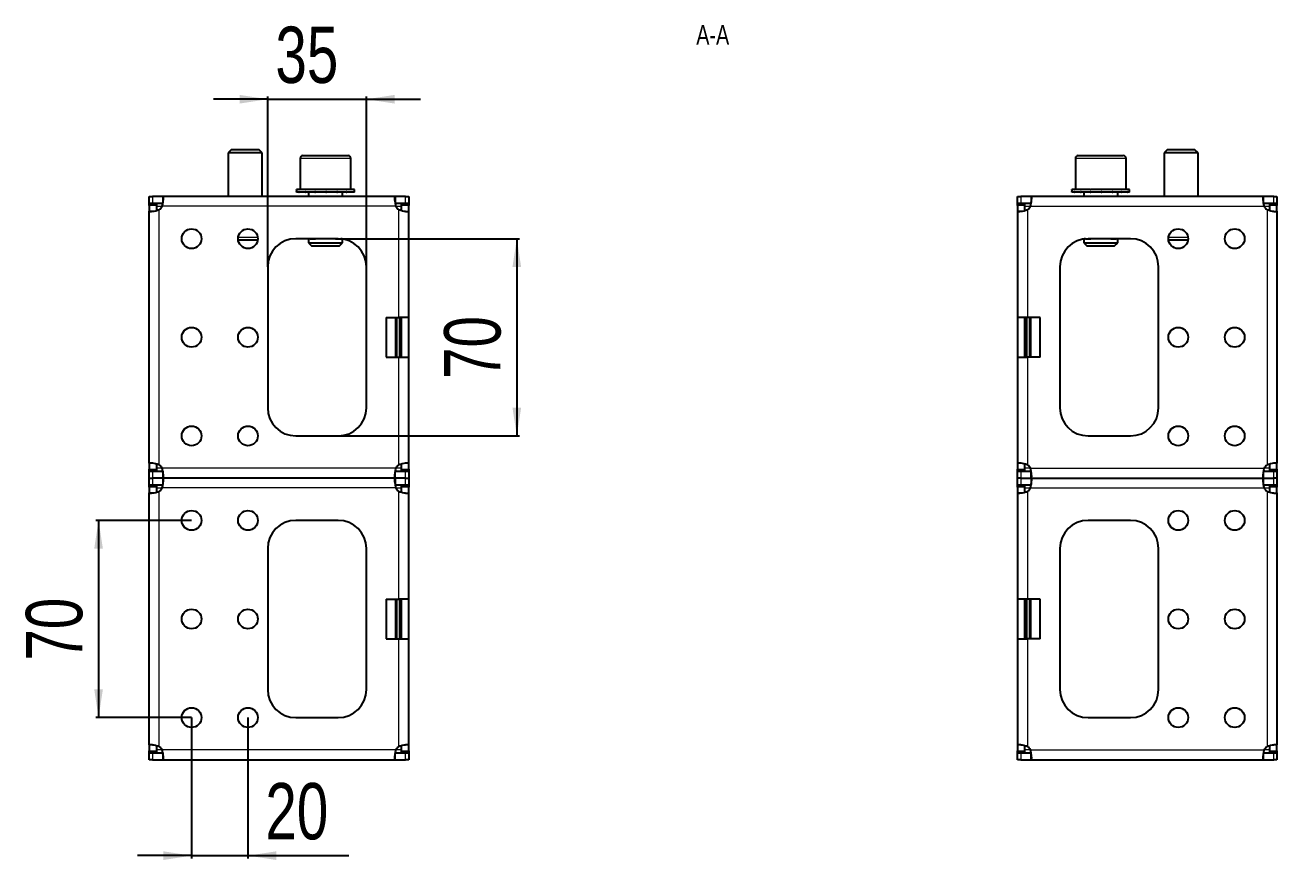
# Model space of a CAD drawing. Header units: millimetres. Extents: x 0 to 1867, y -557 to 571.
# Drawn here: x 1423.3 to 1867.4, y 253.8 to 550.2 of the extents above; entities that cross this region are included whole.
import ezdxf

# ---------------------------------------------------------------- set-up
doc = ezdxf.new("R2010")
doc.units = ezdxf.units.MM
doc.layers.add('FORMAT', color=7, linetype='Continuous')
doc.styles.add('SLDTEXTSTYLE0', font='TXT', dxfattribs={"width": 0.75})
doc.dimstyles.new('SLDDIMSTYLE0', dxfattribs={"dimtxt": 20, "dimasz": 10, "dimexe": 0, "dimexo": 0.0625, "dimgap": 5, "dimtad": 2, "dimdec": 1, "dimrnd": 1e-09, "dimzin": 12, "dimdsep": 46, "dimtxsty": 'SLDTEXTSTYLE0', "dimsah": 1, "dimcen": 0.09, "dimadec": 0, "dimazin": 3, "dimtfac": 1, "dimtofl": 0, "dimtmove": 0, "dimatfit": 3, "dimfxl": 0, "dimfrac": 2, "dimtolj": 1, "dimtzin": 12, "dimarcsym": 0})
doc.dimstyles.new('SLDDIMSTYLE1', dxfattribs={"dimtxt": 20, "dimasz": 10, "dimexe": 0, "dimexo": 0.0625, "dimgap": 5, "dimtad": 2, "dimdec": 1, "dimrnd": 1e-09, "dimzin": 12, "dimdsep": 46, "dimtxsty": 'SLDTEXTSTYLE0', "dimsah": 1, "dimcen": 0.09, "dimadec": 0, "dimazin": 3, "dimtfac": 1, "dimtmove": 0, "dimatfit": 0, "dimfxl": 0, "dimfrac": 2, "dimtolj": 1, "dimtzin": 12, "dimarcsym": 0})

# ---------------------------------------------------------------- blocks, each defined once
blk = doc.blocks.new('_D_7')
at = {"layer": 'FORMAT'}
for p, q in [((1534.42, 474.39), (1598.77, 474.39)), ((1597.77, 474.39), (1597.77, 404.39)), ((1534.42, 404.39), (1598.77, 404.39))]:
    blk.add_line(p, q, dxfattribs=at)
for points in [[(1597.77, 474.39), (1596.23, 464.39), (1599.3, 464.39)], [(1597.77, 404.39), (1599.3, 414.39), (1596.23, 414.39)]]:
    blk.add_solid(points, dxfattribs=at)
at = {"layer": 'FORMAT', "insert": (1571.98, 424.61), "char_height": 20, "attachment_point": 1, "rotation": 90, "style": 'SLDTEXTSTYLE0'}
blk.add_mtext('70', dxfattribs=at)
blk = doc.blocks.new('_D_8')
at = {"layer": 'FORMAT'}
for p, q in [((1509.41, 464.4), (1509.41, 524.89)), ((1544.41, 464.4), (1544.41, 524.89)), ((1509.41, 523.89), (1490.18, 523.89)), ((1509.41, 523.89), (1544.41, 523.89)), ((1544.41, 523.89), (1563.64, 523.89))]:
    blk.add_line(p, q, dxfattribs=at)
for points in [[(1509.41, 523.89), (1499.41, 525.43), (1499.41, 522.35)], [(1544.41, 523.89), (1554.41, 522.35), (1554.41, 525.43)]]:
    blk.add_solid(points, dxfattribs=at)
at = {"layer": 'FORMAT', "insert": (1512.13, 549.67), "char_height": 20, "attachment_point": 1, "style": 'SLDTEXTSTYLE0'}
blk.add_mtext('35', dxfattribs=at)
blk = doc.blocks.new('_D_9')
at = {"layer": 'FORMAT'}
for p, q in [((1482.41, 304.38), (1482.41, 254.38)), ((1502.41, 304.38), (1502.41, 254.38)), ((1482.41, 255.38), (1463.18, 255.38)), ((1482.41, 255.38), (1502.41, 255.38)), ((1502.41, 255.38), (1538.13, 255.38))]:
    blk.add_line(p, q, dxfattribs=at)
for points in [[(1482.41, 255.38), (1472.41, 256.92), (1472.41, 253.85)], [(1502.41, 255.38), (1512.41, 253.85), (1512.41, 256.92)]]:
    blk.add_solid(points, dxfattribs=at)
at = {"layer": 'FORMAT', "insert": (1508.57, 281.17), "char_height": 20, "attachment_point": 1, "style": 'SLDTEXTSTYLE0'}
blk.add_mtext('20', dxfattribs=at)
blk = doc.blocks.new('_D_10')
at = {"layer": 'FORMAT'}
for p, q in [((1482.4, 374.39), (1448.4, 374.39)), ((1449.4, 374.39), (1449.4, 304.39)), ((1482.4, 304.39), (1448.4, 304.39))]:
    blk.add_line(p, q, dxfattribs=at)
for points in [[(1449.4, 374.39), (1447.87, 364.39), (1450.94, 364.39)], [(1449.4, 304.39), (1450.94, 314.39), (1447.87, 314.39)]]:
    blk.add_solid(points, dxfattribs=at)
at = {"layer": 'FORMAT', "insert": (1423.62, 324.61), "char_height": 20, "attachment_point": 1, "rotation": 90, "style": 'SLDTEXTSTYLE0'}
blk.add_mtext('70', dxfattribs=at)

msp = doc.modelspace()

# ---------------------------------------------------------------- linework, layer by layer
at = {"color": 7, "linetype": 'Continuous', "lineweight": 25}
for p, q in [((1496.48, 505.89), (1495.41, 504.82)), ((1495.41, 504.82), (1495.41, 489.39)), ((1507.41, 504.82), (1495.41, 504.82)), ((1506.33, 505.89), (1496.48, 505.89)), ((1507.41, 504.82), (1506.33, 505.89)), ((1507.41, 489.39), (1507.41, 504.82)), ((1520.91, 502.89), (1520.91, 491.89)), ((1521.91, 503.89), (1529.73, 503.89)), ((1529.73, 503.89), (1537.91, 503.89)), ((1538.91, 491.89), (1538.91, 502.89)), ((1795.91, 502.89), (1795.91, 491.89)), ((1796.91, 503.89), (1804.44, 503.89)), ((1804.44, 503.89), (1812.91, 503.89)), ((1813.91, 491.89), (1813.91, 502.89)), ((1828.48, 505.89), (1827.41, 504.82)), ((1827.41, 504.82), (1827.41, 489.39)), ((1839.41, 504.82), (1827.41, 504.82)), ((1838.33, 505.89), (1828.48, 505.89)), ((1839.41, 504.82), (1838.33, 505.89)), ((1839.41, 489.39), (1839.41, 504.82)), ((1467.41, 486.89), (1467.41, 489.39)), ((1467.41, 489.39), (1468.52, 489.39)), ((1472.24, 489.39), (1468.52, 489.39)), ((1554.58, 489.39), (1472.24, 489.39)), ((1472.24, 489.39), (1472.24, 487.18)), ((1519.66, 491.89), (1519.66, 490.89)), ((1519.66, 491.89), (1519.67, 491.89)), ((1519.66, 490.89), (1519.67, 490.89)), ((1519.67, 491.89), (1519.67, 491.64)), ((1520.5, 491.89), (1519.67, 491.89)), ((1519.67, 490.89), (1519.67, 491.14)), ((1520.5, 490.89), (1519.67, 490.89)), ((1520.5, 491.89), (1520.6, 491.89)), ((1520.5, 490.89), (1520.6, 490.89)), ((1520.6, 491.89), (1520.6, 491.64)), ((1522.77, 491.89), (1520.6, 491.89)), ((1520.6, 490.89), (1520.6, 491.14)), ((1522.77, 490.89), (1520.6, 490.89)), ((1522.77, 491.89), (1522.95, 491.89)), ((1522.77, 490.89), (1522.95, 490.89)), ((1522.95, 491.89), (1522.95, 491.64)), ((1526.12, 491.89), (1522.95, 491.89)), ((1522.95, 490.89), (1522.95, 491.14)), ((1526.12, 490.89), (1522.95, 490.89)), ((1523.91, 490.89), (1523.91, 489.39)), ((1526.12, 491.89), (1526.36, 491.89)), ((1526.12, 490.89), (1526.36, 490.89)), ((1526.36, 491.89), (1526.36, 491.64)), ((1530.06, 491.89), (1526.36, 491.89)), ((1526.36, 490.89), (1526.36, 491.14)), ((1530.06, 490.89), (1526.36, 490.89)), ((1530.06, 491.89), (1530.13, 491.89)), ((1530.06, 490.89), (1530.21, 490.89)), ((1530.21, 490.89), (1530.31, 490.89)), ((1530.26, 491.89), (1530.31, 491.89)), ((1530.31, 491.89), (1530.31, 491.64)), ((1533.97, 491.89), (1530.31, 491.89)), ((1530.31, 490.89), (1530.31, 491.14)), ((1533.97, 490.89), (1530.31, 490.89)), ((1533.97, 491.89), (1534.19, 491.89)), ((1533.97, 490.89), (1534.19, 490.89)), ((1534.19, 491.89), (1534.19, 491.64)), ((1537.26, 491.89), (1534.19, 491.89)), ((1534.19, 490.89), (1534.19, 491.14)), ((1537.26, 490.89), (1534.19, 490.89)), ((1535.91, 489.39), (1535.91, 490.89)), ((1537.26, 491.89), (1537.43, 491.89)), ((1537.26, 490.89), (1537.43, 490.89)), ((1537.43, 491.89), (1537.43, 491.64)), ((1539.43, 491.89), (1537.43, 491.89)), ((1537.43, 490.89), (1537.43, 491.14)), ((1539.43, 490.89), (1537.43, 490.89)), ((1539.43, 491.89), (1539.52, 491.89)), ((1539.43, 490.89), (1539.52, 490.89)), ((1539.52, 491.89), (1539.52, 491.64)), ((1540.16, 491.89), (1539.52, 491.89)), ((1539.52, 490.89), (1539.52, 491.14)), ((1540.16, 490.89), (1539.52, 490.89)), ((1540.16, 490.89), (1540.16, 491.89)), ((1554.58, 489.39), (1554.58, 486.89)), ((1558.3, 489.39), (1554.58, 489.39)), ((1558.3, 489.39), (1559.41, 489.39)), ((1559.41, 489.39), (1559.41, 486.89)), ((1775.41, 486.89), (1775.41, 489.39)), ((1775.41, 489.39), (1776.52, 489.39)), ((1780.24, 489.39), (1776.52, 489.39)), ((1862.58, 489.39), (1780.24, 489.39)), ((1780.24, 489.39), (1780.24, 487.18)), ((1794.66, 491.89), (1794.66, 490.89)), ((1794.66, 491.89), (1794.67, 491.89)), ((1794.66, 490.89), (1794.67, 490.89)), ((1794.67, 491.89), (1794.67, 491.64)), ((1795.49, 491.89), (1794.67, 491.89)), ((1794.67, 490.89), (1794.67, 491.14)), ((1795.49, 490.89), (1794.67, 490.89)), ((1795.49, 491.89), (1795.6, 491.89)), ((1795.49, 490.89), (1795.6, 490.89)), ((1795.6, 491.89), (1795.6, 491.64)), ((1797.76, 491.89), (1795.6, 491.89)), ((1795.6, 490.89), (1795.6, 491.14)), ((1797.76, 490.89), (1795.6, 490.89)), ((1797.76, 491.89), (1797.94, 491.89)), ((1797.76, 490.89), (1797.94, 490.89)), ((1797.94, 491.89), (1797.94, 491.64)), ((1801.12, 491.89), (1797.94, 491.89)), ((1797.94, 490.89), (1797.94, 491.14)), ((1801.12, 490.89), (1797.94, 490.89)), ((1798.91, 490.89), (1798.91, 489.39)), ((1801.12, 491.89), (1801.35, 491.89)), ((1801.12, 490.89), (1801.35, 490.89)), ((1801.35, 491.89), (1801.35, 491.64)), ((1805.05, 491.89), (1801.35, 491.89)), ((1801.35, 490.89), (1801.35, 491.14)), ((1805.05, 490.89), (1801.35, 490.89)), ((1805.05, 491.89), (1805.13, 491.89)), ((1805.05, 490.89), (1805.2, 490.89)), ((1805.2, 490.89), (1805.3, 490.89)), ((1805.25, 491.89), (1805.3, 491.89)), ((1805.3, 491.89), (1805.3, 491.64)), ((1808.96, 491.89), (1805.3, 491.89)), ((1805.3, 490.89), (1805.3, 491.14)), ((1808.96, 490.89), (1805.3, 490.89)), ((1808.96, 491.89), (1809.19, 491.89)), ((1808.96, 490.89), (1809.19, 490.89)), ((1809.19, 491.89), (1809.19, 491.64)), ((1812.26, 491.89), (1809.19, 491.89)), ((1809.19, 490.89), (1809.19, 491.14)), ((1812.26, 490.89), (1809.19, 490.89)), ((1810.91, 489.39), (1810.91, 490.89)), ((1812.26, 491.89), (1812.43, 491.89)), ((1812.26, 490.89), (1812.43, 490.89)), ((1812.43, 491.89), (1812.43, 491.64)), ((1814.43, 491.89), (1812.43, 491.89)), ((1812.43, 490.89), (1812.43, 491.14)), ((1814.43, 490.89), (1812.43, 490.89)), ((1814.43, 491.89), (1814.52, 491.89)), ((1814.43, 490.89), (1814.52, 490.89)), ((1814.52, 491.89), (1814.52, 491.64)), ((1815.16, 491.89), (1814.52, 491.89)), ((1814.52, 490.89), (1814.52, 491.14)), ((1815.16, 490.89), (1814.52, 490.89)), ((1815.16, 490.89), (1815.16, 491.89)), ((1862.58, 486.89), (1862.58, 489.39)), ((1866.3, 489.39), (1862.58, 489.39)), ((1866.3, 489.39), (1867.41, 489.39)), ((1867.41, 489.39), (1867.41, 486.89)), ((1468.52, 486.89), (1467.41, 486.89)), ((1467.41, 486.89), (1467.41, 486.79)), ((1467.41, 486.79), (1469.91, 486.79)), ((1467.41, 486.18), (1467.41, 486.79)), ((1467.41, 486.18), (1467.41, 484.12)), ((1467.41, 394.67), (1467.41, 484.12)), ((1467.41, 484.12), (1468.5, 484.12)), ((1472.24, 486.89), (1468.52, 486.89)), ((1469.91, 486.79), (1469.91, 486.18)), ((1469.91, 486.18), (1469.91, 484.36)), ((1558.3, 486.89), (1554.58, 486.89)), ((1556.91, 486.79), (1559.41, 486.79)), ((1556.91, 486.18), (1556.91, 486.79)), ((1556.91, 484.34), (1556.91, 486.18)), ((1559.41, 486.89), (1558.3, 486.89)), ((1559.41, 486.79), (1559.41, 486.89)), ((1559.41, 486.79), (1559.41, 486.18)), ((1559.41, 484.12), (1559.41, 486.18)), ((1559.41, 446.39), (1559.41, 484.12)), ((1776.52, 486.89), (1775.41, 486.89)), ((1775.41, 486.89), (1775.41, 486.79)), ((1775.41, 486.79), (1777.91, 486.79)), ((1775.41, 486.18), (1775.41, 486.79)), ((1775.41, 486.18), (1775.41, 484.12)), ((1775.41, 484.12), (1776.5, 484.12)), ((1775.41, 484.12), (1775.41, 446.39)), ((1780.24, 486.89), (1776.52, 486.89)), ((1777.91, 486.79), (1777.91, 486.18)), ((1777.91, 486.18), (1777.91, 484.36)), ((1866.3, 486.89), (1862.58, 486.89)), ((1864.91, 486.79), (1867.41, 486.79)), ((1864.91, 486.18), (1864.91, 486.79)), ((1864.91, 484.34), (1864.91, 486.18)), ((1867.41, 486.89), (1866.3, 486.89)), ((1867.41, 486.79), (1867.41, 486.89)), ((1867.41, 486.79), (1867.41, 486.18)), ((1867.41, 484.12), (1867.41, 486.18)), ((1867.41, 484.12), (1867.41, 394.67)), ((1505.87, 473.89), (1498.95, 473.89)), ((1534.41, 474.39), (1519.41, 474.39)), ((1521.08, 474.29), (1521.06, 474.29)), ((1521.08, 474.29), (1521.08, 474.29)), ((1521.18, 474.29), (1521.08, 474.29)), ((1521.18, 474.39), (1521.18, 474.29)), ((1524.44, 474.29), (1521.18, 474.29)), ((1523.91, 474.29), (1523.91, 472.97)), ((1523.91, 472.97), (1524.98, 471.89)), ((1523.91, 472.97), (1529.77, 472.97)), ((1524.44, 474.29), (1526.34, 474.29)), ((1524.98, 471.89), (1529.8, 471.89)), ((1526.89, 474.29), (1526.34, 474.29)), ((1532.93, 474.29), (1526.89, 474.29)), ((1529.77, 472.97), (1535.91, 472.97)), ((1529.8, 471.89), (1534.83, 471.89)), ((1533.48, 474.29), (1532.93, 474.29)), ((1533.48, 474.29), (1535.38, 474.29)), ((1534.83, 471.89), (1535.91, 472.97)), ((1535.82, 474.29), (1535.38, 474.29)), ((1535.91, 472.97), (1535.91, 474.28)), ((1798.91, 474.28), (1798.91, 472.97)), ((1798.91, 472.97), (1799.98, 471.89)), ((1798.91, 472.97), (1804.56, 472.97)), ((1799.44, 474.29), (1799, 474.29)), ((1799.44, 474.29), (1801.34, 474.29)), ((1799.98, 471.89), (1804.62, 471.89)), ((1815.41, 474.39), (1800.41, 474.39)), ((1801.89, 474.29), (1801.34, 474.29)), ((1807.93, 474.29), (1801.89, 474.29)), ((1804.56, 472.97), (1810.91, 472.97)), ((1804.62, 471.89), (1809.83, 471.89)), ((1808.48, 474.29), (1807.93, 474.29)), ((1808.48, 474.29), (1810.38, 474.29)), ((1809.83, 471.89), (1810.91, 472.97)), ((1813.64, 474.29), (1810.38, 474.29)), ((1810.91, 472.97), (1810.91, 474.29)), ((1813.64, 474.29), (1813.64, 474.39)), ((1813.74, 474.29), (1813.64, 474.29)), ((1813.76, 474.29), (1813.74, 474.29)), ((1813.74, 474.29), (1813.74, 474.29)), ((1835.87, 473.89), (1828.95, 473.89)), ((1509.41, 464.39), (1509.41, 414.39)), ((1544.41, 414.39), (1544.41, 464.39)), ((1790.41, 464.39), (1790.41, 414.39)), ((1825.41, 414.39), (1825.41, 464.39)), ((1551.41, 446.39), (1555.91, 446.39)), ((1551.41, 446.39), (1551.41, 432.39)), ((1559.41, 446.39), (1555.91, 446.39)), ((1556.91, 432.39), (1556.91, 446.39)), ((1559.41, 432.39), (1559.41, 446.39)), ((1778.91, 446.39), (1775.41, 446.39)), ((1775.41, 446.39), (1775.41, 432.39)), ((1777.91, 446.39), (1777.91, 432.39)), ((1783.41, 446.39), (1778.91, 446.39)), ((1783.41, 432.39), (1783.41, 446.39)), ((1551.41, 432.39), (1555.91, 432.39)), ((1555.91, 432.39), (1559.41, 432.39)), ((1559.41, 394.67), (1559.41, 432.39)), ((1775.41, 432.39), (1778.91, 432.39)), ((1775.41, 432.39), (1775.41, 394.67)), ((1783.41, 432.39), (1778.91, 432.39)), ((1519.41, 404.39), (1534.41, 404.39)), ((1800.41, 404.39), (1815.41, 404.39)), ((1467.41, 394.67), (1467.41, 392.6)), ((1467.41, 391.99), (1467.41, 392.6)), ((1469.91, 391.99), (1467.41, 391.99)), ((1467.41, 391.99), (1467.41, 391.89)), ((1467.41, 389.39), (1467.41, 391.89)), ((1467.41, 391.89), (1468.52, 391.89)), ((1468.52, 391.89), (1472.24, 391.89)), ((1469.91, 394.44), (1469.91, 392.6)), ((1469.91, 392.6), (1469.91, 391.99)), ((1472.24, 391.89), (1472.24, 389.39)), ((1554.58, 391.89), (1558.3, 391.89)), ((1554.58, 389.39), (1554.58, 391.61)), ((1556.91, 392.6), (1556.91, 394.42)), ((1556.91, 391.99), (1556.91, 392.6)), ((1559.41, 391.99), (1556.91, 391.99)), ((1558.3, 391.89), (1559.41, 391.89)), ((1559.41, 394.67), (1558.32, 394.67)), ((1559.41, 392.6), (1559.41, 394.67)), ((1559.41, 392.6), (1559.41, 391.99)), ((1559.41, 391.89), (1559.41, 391.99)), ((1559.41, 391.89), (1559.41, 389.39)), ((1775.41, 394.67), (1775.41, 392.6)), ((1775.41, 391.99), (1775.41, 392.6)), ((1777.91, 391.99), (1775.41, 391.99)), ((1775.41, 391.99), (1775.41, 391.89)), ((1775.41, 389.39), (1775.41, 391.89)), ((1775.41, 391.89), (1776.52, 391.89)), ((1776.52, 391.89), (1780.24, 391.89)), ((1777.91, 394.44), (1777.91, 392.6)), ((1777.91, 392.6), (1777.91, 391.99)), ((1780.24, 389.39), (1780.24, 391.89)), ((1862.58, 391.89), (1866.3, 391.89)), ((1862.58, 389.39), (1862.58, 391.61)), ((1864.91, 392.6), (1864.91, 394.42)), ((1864.91, 391.99), (1864.91, 392.6)), ((1867.41, 391.99), (1864.91, 391.99)), ((1866.3, 391.89), (1867.41, 391.89)), ((1867.41, 394.67), (1866.32, 394.67)), ((1867.41, 392.6), (1867.41, 394.67)), ((1867.41, 392.6), (1867.41, 391.99)), ((1867.41, 391.89), (1867.41, 391.99)), ((1867.41, 391.89), (1867.41, 389.39)), ((1467.41, 386.89), (1467.41, 389.39)), ((1467.41, 389.39), (1468.52, 389.39)), ((1468.52, 386.89), (1467.41, 386.89)), ((1467.41, 386.89), (1467.41, 386.79)), ((1467.41, 386.79), (1469.91, 386.79)), ((1467.41, 386.18), (1467.41, 386.79)), ((1472.24, 389.39), (1468.52, 389.39)), ((1472.24, 386.89), (1468.52, 386.89)), ((1469.91, 386.79), (1469.91, 386.18)), ((1554.58, 389.39), (1472.24, 389.39)), ((1472.24, 389.39), (1472.24, 387.18)), ((1554.58, 389.39), (1554.58, 386.89)), ((1558.3, 389.39), (1554.58, 389.39)), ((1558.3, 386.89), (1554.58, 386.89)), ((1556.91, 386.79), (1559.41, 386.79)), ((1556.91, 386.18), (1556.91, 386.79)), ((1558.3, 389.39), (1559.41, 389.39)), ((1559.41, 386.89), (1558.3, 386.89)), ((1559.41, 389.39), (1559.41, 386.89)), ((1559.41, 386.79), (1559.41, 386.89)), ((1559.41, 386.79), (1559.41, 386.18)), ((1776.52, 389.39), (1775.41, 389.39)), ((1775.41, 386.89), (1775.41, 389.39)), ((1776.52, 386.89), (1775.41, 386.89)), ((1775.41, 386.89), (1775.41, 386.79)), ((1775.41, 386.79), (1777.91, 386.79)), ((1775.41, 386.18), (1775.41, 386.79)), ((1776.52, 389.39), (1780.24, 389.39)), ((1780.24, 386.89), (1776.52, 386.89)), ((1777.91, 386.79), (1777.91, 386.18)), ((1780.24, 389.39), (1862.58, 389.39)), ((1780.24, 389.39), (1780.24, 387.18)), ((1862.58, 389.39), (1866.3, 389.39)), ((1862.58, 386.89), (1862.58, 389.39)), ((1866.3, 386.89), (1862.58, 386.89)), ((1864.91, 386.79), (1867.41, 386.79)), ((1864.91, 386.18), (1864.91, 386.79)), ((1867.41, 389.39), (1866.3, 389.39)), ((1867.41, 386.89), (1866.3, 386.89)), ((1867.41, 389.39), (1867.41, 386.89)), ((1867.41, 386.79), (1867.41, 386.89)), ((1867.41, 386.79), (1867.41, 386.18)), ((1467.41, 386.18), (1467.41, 384.12)), ((1467.41, 294.67), (1467.41, 384.12)), ((1467.41, 384.12), (1468.5, 384.12)), ((1469.91, 386.18), (1469.91, 384.36)), ((1556.91, 384.34), (1556.91, 386.18)), ((1559.41, 384.12), (1559.41, 386.18)), ((1559.41, 346.39), (1559.41, 384.12)), ((1775.41, 386.18), (1775.41, 384.12)), ((1775.41, 384.12), (1776.5, 384.12)), ((1775.41, 384.12), (1775.41, 346.39)), ((1777.91, 386.18), (1777.91, 384.36)), ((1864.91, 384.34), (1864.91, 386.18)), ((1867.41, 384.12), (1867.41, 386.18)), ((1867.41, 384.12), (1867.41, 294.67)), ((1534.41, 374.39), (1519.41, 374.39)), ((1815.41, 374.39), (1800.41, 374.39)), ((1509.41, 364.39), (1509.41, 314.39)), ((1544.41, 314.39), (1544.41, 364.39)), ((1790.41, 364.39), (1790.41, 314.39)), ((1825.41, 314.39), (1825.41, 364.39)), ((1551.41, 346.39), (1555.91, 346.39)), ((1551.41, 346.39), (1551.41, 332.39)), ((1559.41, 346.39), (1555.91, 346.39)), ((1556.91, 332.39), (1556.91, 346.39)), ((1559.41, 332.39), (1559.41, 346.39)), ((1778.91, 346.39), (1775.41, 346.39)), ((1775.41, 346.39), (1775.41, 332.39)), ((1777.91, 346.39), (1777.91, 332.39)), ((1783.41, 346.39), (1778.91, 346.39)), ((1783.41, 332.39), (1783.41, 346.39)), ((1551.41, 332.39), (1555.91, 332.39)), ((1555.91, 332.39), (1559.41, 332.39)), ((1559.41, 294.67), (1559.41, 332.39)), ((1775.41, 332.39), (1778.91, 332.39)), ((1775.41, 332.39), (1775.41, 294.67)), ((1783.41, 332.39), (1778.91, 332.39)), ((1519.41, 304.39), (1534.41, 304.39)), ((1800.41, 304.39), (1815.41, 304.39)), ((1467.41, 294.67), (1467.41, 292.6)), ((1469.91, 294.44), (1469.91, 292.6)), ((1556.91, 292.6), (1556.91, 294.42)), ((1559.41, 294.67), (1558.32, 294.67)), ((1559.41, 292.6), (1559.41, 294.67)), ((1775.41, 294.67), (1775.41, 292.6)), ((1777.91, 294.44), (1777.91, 292.6)), ((1864.91, 292.6), (1864.91, 294.42)), ((1867.41, 294.67), (1866.32, 294.67)), ((1867.41, 292.6), (1867.41, 294.67)), ((1467.41, 291.99), (1467.41, 292.6)), ((1469.91, 291.99), (1467.41, 291.99)), ((1467.41, 291.99), (1467.41, 291.89)), ((1467.41, 289.39), (1467.41, 291.89)), ((1467.41, 291.89), (1468.52, 291.89)), ((1468.52, 289.39), (1467.41, 289.39)), ((1468.52, 291.89), (1472.24, 291.89)), ((1468.52, 289.39), (1472.24, 289.39)), ((1469.91, 292.6), (1469.91, 291.99)), ((1472.24, 291.89), (1472.24, 289.39)), ((1472.24, 289.39), (1554.58, 289.39)), ((1554.58, 291.89), (1558.3, 291.89)), ((1554.58, 289.39), (1554.58, 291.61)), ((1554.58, 289.39), (1558.3, 289.39)), ((1556.91, 291.99), (1556.91, 292.6)), ((1559.41, 291.99), (1556.91, 291.99)), ((1558.3, 291.89), (1559.41, 291.89)), ((1559.41, 289.39), (1558.3, 289.39)), ((1559.41, 292.6), (1559.41, 291.99)), ((1559.41, 291.89), (1559.41, 291.99)), ((1559.41, 291.89), (1559.41, 289.39)), ((1775.41, 291.99), (1775.41, 292.6)), ((1777.91, 291.99), (1775.41, 291.99)), ((1775.41, 291.99), (1775.41, 291.89)), ((1775.41, 289.39), (1775.41, 291.89)), ((1775.41, 291.89), (1776.52, 291.89)), ((1776.52, 289.39), (1775.41, 289.39)), ((1776.52, 291.89), (1780.24, 291.89)), ((1776.52, 289.39), (1780.24, 289.39)), ((1777.91, 292.6), (1777.91, 291.99)), ((1780.24, 289.39), (1780.24, 291.89)), ((1780.24, 289.39), (1862.58, 289.39)), ((1862.58, 291.89), (1866.3, 291.89)), ((1862.58, 289.39), (1862.58, 291.61)), ((1862.58, 289.39), (1866.3, 289.39)), ((1864.91, 291.99), (1864.91, 292.6)), ((1867.41, 291.99), (1864.91, 291.99)), ((1866.3, 291.89), (1867.41, 291.89)), ((1867.41, 289.39), (1866.3, 289.39)), ((1867.41, 292.6), (1867.41, 291.99)), ((1867.41, 291.89), (1867.41, 291.99)), ((1867.41, 291.89), (1867.41, 289.39))]:
    msp.add_line(p, q, dxfattribs=at)
at = {"color": 8, "linetype": 'Continuous', "lineweight": 18}
for p, q in [((1529.7, 502.89), (1520.91, 502.89)), ((1538.91, 502.89), (1529.7, 502.89)), ((1804.38, 502.89), (1795.91, 502.89)), ((1813.91, 502.89), (1804.38, 502.89)), ((1468.52, 489.39), (1468.52, 486.89)), ((1558.3, 486.89), (1558.3, 489.39)), ((1776.52, 489.39), (1776.52, 486.89)), ((1866.3, 486.89), (1866.3, 489.39)), ((1469.91, 486.18), (1467.41, 486.18)), ((1469.91, 485.89), (1472, 485.89)), ((1470.91, 394.11), (1470.91, 484.67)), ((1554.82, 485.89), (1472, 485.89)), ((1554.82, 485.89), (1556.91, 485.89)), ((1555.91, 446.39), (1555.91, 484.67)), ((1559.41, 486.18), (1556.91, 486.18)), ((1777.91, 486.18), (1775.41, 486.18)), ((1777.91, 485.89), (1780, 485.89)), ((1778.91, 484.67), (1778.91, 446.39)), ((1780, 485.89), (1862.82, 485.89)), ((1862.82, 485.89), (1864.91, 485.89)), ((1863.91, 484.67), (1863.91, 394.11)), ((1867.41, 486.18), (1864.91, 486.18)), ((1498.95, 474.89), (1505.87, 474.89)), ((1526.34, 474.39), (1526.34, 474.29)), ((1526.89, 474.39), (1526.89, 474.29)), ((1532.93, 474.39), (1532.93, 474.29)), ((1533.48, 474.39), (1533.48, 474.29)), ((1801.34, 474.39), (1801.34, 474.29)), ((1801.89, 474.39), (1801.89, 474.29)), ((1807.93, 474.39), (1807.93, 474.29)), ((1808.48, 474.39), (1808.48, 474.29)), ((1828.95, 474.89), (1835.87, 474.89)), ((1554.71, 432.39), (1554.71, 446.39)), ((1554.91, 446.39), (1554.91, 432.39)), ((1555.02, 432.39), (1555.02, 446.39)), ((1555.22, 446.39), (1555.22, 432.39)), ((1556.1, 432.39), (1556.1, 446.39)), ((1556.3, 446.39), (1556.3, 432.39)), ((1556.41, 432.39), (1556.41, 446.39)), ((1556.61, 446.39), (1556.61, 432.39)), ((1778.21, 432.39), (1778.21, 446.39)), ((1778.41, 446.39), (1778.41, 432.39)), ((1778.52, 432.39), (1778.52, 446.39)), ((1778.72, 446.39), (1778.72, 432.39)), ((1779.6, 432.39), (1779.6, 446.39)), ((1779.8, 446.39), (1779.8, 432.39)), ((1779.91, 432.39), (1779.91, 446.39)), ((1780.11, 446.39), (1780.11, 432.39)), ((1555.91, 394.11), (1555.91, 432.39)), ((1778.91, 432.39), (1778.91, 394.11)), ((1467.41, 392.6), (1469.91, 392.6)), ((1468.52, 391.89), (1468.52, 389.39)), ((1472, 392.89), (1469.91, 392.89)), ((1554.82, 392.89), (1472, 392.89)), ((1556.91, 392.89), (1554.82, 392.89)), ((1556.91, 392.6), (1559.41, 392.6)), ((1558.3, 389.39), (1558.3, 391.89)), ((1775.41, 392.6), (1777.91, 392.6)), ((1776.52, 391.89), (1776.52, 389.39)), ((1780, 392.89), (1777.91, 392.89)), ((1780, 392.89), (1862.82, 392.89)), ((1864.91, 392.89), (1862.82, 392.89)), ((1864.91, 392.6), (1867.41, 392.6)), ((1866.3, 389.39), (1866.3, 391.89)), ((1468.52, 389.39), (1468.52, 386.89)), ((1558.3, 386.89), (1558.3, 389.39)), ((1776.52, 389.39), (1776.52, 386.89)), ((1866.3, 386.89), (1866.3, 389.39)), ((1469.91, 386.18), (1467.41, 386.18)), ((1469.91, 385.89), (1472, 385.89)), ((1470.91, 294.11), (1470.91, 384.67)), ((1554.82, 385.89), (1472, 385.89)), ((1554.82, 385.89), (1556.91, 385.89)), ((1555.91, 346.39), (1555.91, 384.67)), ((1559.41, 386.18), (1556.91, 386.18)), ((1777.91, 386.18), (1775.41, 386.18)), ((1777.91, 385.89), (1780, 385.89)), ((1778.91, 384.67), (1778.91, 346.39)), ((1780, 385.89), (1862.82, 385.89)), ((1862.82, 385.89), (1864.91, 385.89)), ((1863.91, 384.67), (1863.91, 294.11)), ((1867.41, 386.18), (1864.91, 386.18)), ((1554.71, 332.39), (1554.71, 346.39)), ((1554.91, 346.39), (1554.91, 332.39)), ((1555.02, 332.39), (1555.02, 346.39)), ((1555.22, 346.39), (1555.22, 332.39)), ((1556.1, 332.39), (1556.1, 346.39)), ((1556.3, 346.39), (1556.3, 332.39)), ((1556.41, 332.39), (1556.41, 346.39)), ((1556.61, 346.39), (1556.61, 332.39)), ((1778.21, 332.39), (1778.21, 346.39)), ((1778.41, 346.39), (1778.41, 332.39)), ((1778.52, 332.39), (1778.52, 346.39)), ((1778.72, 346.39), (1778.72, 332.39)), ((1779.6, 332.39), (1779.6, 346.39)), ((1779.8, 346.39), (1779.8, 332.39)), ((1779.91, 332.39), (1779.91, 346.39)), ((1780.11, 346.39), (1780.11, 332.39)), ((1555.91, 294.11), (1555.91, 332.39)), ((1778.91, 332.39), (1778.91, 294.11)), ((1467.41, 292.6), (1469.91, 292.6)), ((1468.52, 291.89), (1468.52, 289.39)), ((1472, 292.89), (1469.91, 292.89)), ((1554.82, 292.89), (1472, 292.89)), ((1556.91, 292.89), (1554.82, 292.89)), ((1556.91, 292.6), (1559.41, 292.6)), ((1558.3, 289.39), (1558.3, 291.89)), ((1775.41, 292.6), (1777.91, 292.6)), ((1776.52, 291.89), (1776.52, 289.39)), ((1780, 292.89), (1777.91, 292.89)), ((1780, 292.89), (1862.82, 292.89)), ((1864.91, 292.89), (1862.82, 292.89)), ((1864.91, 292.6), (1867.41, 292.6)), ((1866.3, 289.39), (1866.3, 291.89))]:
    msp.add_line(p, q, dxfattribs=at)
at = {"color": 7, "linetype": 'Continuous', "lineweight": 25}
for centre in [(1482.41, 474.39), (1502.41, 474.39), (1832.41, 474.39), (1852.41, 474.39), (1482.41, 439.39), (1502.41, 439.39), (1832.41, 439.39), (1852.41, 439.39), (1482.41, 404.39), (1502.41, 404.39), (1832.41, 404.39), (1852.41, 404.39), (1482.41, 374.39), (1502.41, 374.39), (1832.41, 374.39), (1852.41, 374.39), (1482.41, 339.39), (1502.41, 339.39), (1832.41, 339.39), (1852.41, 339.39), (1482.41, 304.39), (1502.41, 304.39), (1832.41, 304.39), (1852.41, 304.39)]:
    msp.add_circle(centre, 3.5, dxfattribs=at)
for centre, radius, start, end in [((1521.91, 502.89), 1, 90, 180), ((1537.91, 502.89), 1, 0, 90), ((1796.91, 502.89), 1, 90, 180), ((1812.91, 502.89), 1, 0, 90), ((1468.91, 487.54), 3.5, 304.8499, 331.8729), ((1557.91, 487.54), 3.5, 208.1271, 235.1501), ((1776.91, 487.54), 3.5, 304.8499, 331.8729), ((1865.91, 487.54), 3.5, 208.1271, 235.1501), ((1519.41, 464.39), 10, 90, 180), ((1534.41, 464.39), 10, 360, 90), ((1800.41, 464.39), 10, 90, 180), ((1815.41, 464.39), 10, 0, 90), ((1519.41, 414.39), 10, 180, 270), ((1534.41, 414.39), 10, 270, 0), ((1800.41, 414.39), 10, 180, 270), ((1815.41, 414.39), 10, 270, 0), ((1468.91, 391.24), 3.5, 28.1271, 55.1501), ((1557.91, 391.24), 3.5, 124.8499, 151.8729), ((1776.91, 391.24), 3.5, 28.1271, 55.1501), ((1865.91, 391.24), 3.5, 124.8499, 151.8729), ((1468.91, 387.54), 3.5, 304.8499, 331.8729), ((1557.91, 387.54), 3.5, 208.1271, 235.1501), ((1776.91, 387.54), 3.5, 304.8499, 331.8729), ((1865.91, 387.54), 3.5, 208.1271, 235.1501), ((1519.41, 364.39), 10, 90, 180), ((1534.41, 364.39), 10, 360, 90), ((1800.41, 364.39), 10, 90, 180), ((1815.41, 364.39), 10, 0, 90), ((1519.41, 314.39), 10, 180, 270), ((1534.41, 314.39), 10, 270, 0), ((1800.41, 314.39), 10, 180, 270), ((1815.41, 314.39), 10, 270, 0), ((1468.91, 291.24), 3.5, 28.1271, 55.1501), ((1557.91, 291.24), 3.5, 124.8499, 151.8729), ((1776.91, 291.24), 3.5, 28.1271, 55.1501), ((1865.91, 291.24), 3.5, 124.8499, 151.8729)]:
    msp.add_arc(centre, radius, start, end, dxfattribs=at)
for points, knots in [([(1472, 485.89), (1472.05, 486.15), (1472.15, 486.64), (1472.3, 487.46), (1472.4, 488.17), (1472.41, 488.74), (1472.39, 489.1), (1472.34, 489.34), (1472.27, 489.37), (1472.24, 489.39)], [0, 0, 0, 0, 0.144067, 0.271276, 0.474907, 0.597997, 0.726338, 0.860245, 1, 1, 1, 1]), ([(1519.67, 491.64), (1519.67, 491.68), (1519.66, 491.75), (1519.66, 491.83), (1519.66, 491.87), (1519.66, 491.89)], [0, 0, 0, 0, 0.499981, 0.749988, 1, 1, 1, 1]), ([(1519.66, 490.89), (1519.66, 490.91), (1519.66, 490.95), (1519.66, 491.04), (1519.67, 491.1), (1519.67, 491.14)], [0, 0, 0, 0, 0.2501401, 0.5002802, 1, 1, 1, 1]), ([(1520.6, 491.64), (1520.58, 491.68), (1520.56, 491.75), (1520.52, 491.83), (1520.51, 491.87), (1520.5, 491.89)], [0, 0, 0, 0, 0.4999808, 0.7499881, 1, 1, 1, 1]), ([(1520.5, 490.89), (1520.51, 490.91), (1520.52, 490.95), (1520.56, 491.04), (1520.58, 491.1), (1520.6, 491.14)], [0, 0, 0, 0, 0.25014, 0.50028, 1, 1, 1, 1]), ([(1522.95, 491.64), (1522.92, 491.68), (1522.87, 491.75), (1522.81, 491.83), (1522.78, 491.87), (1522.77, 491.89)], [0, 0, 0, 0, 0.4999808, 0.7499881, 1, 1, 1, 1]), ([(1522.77, 490.89), (1522.78, 490.91), (1522.81, 490.95), (1522.87, 491.04), (1522.92, 491.1), (1522.95, 491.14)], [0, 0, 0, 0, 0.25014, 0.50028, 1, 1, 1, 1]), ([(1526.36, 491.64), (1526.32, 491.68), (1526.26, 491.75), (1526.18, 491.83), (1526.14, 491.87), (1526.12, 491.89)], [0, 0, 0, 0, 0.499981, 0.749988, 1, 1, 1, 1]), ([(1526.12, 490.89), (1526.14, 490.91), (1526.18, 490.95), (1526.26, 491.04), (1526.32, 491.1), (1526.36, 491.14)], [0, 0, 0, 0, 0.25014, 0.50028, 1, 1, 1, 1]), ([(1530.31, 491.64), (1530.26, 491.68), (1530.2, 491.75), (1530.12, 491.83), (1530.08, 491.87), (1530.06, 491.89)], [0, 0, 0, 0, 0.499981, 0.749988, 1, 1, 1, 1]), ([(1530.06, 490.89), (1530.08, 490.91), (1530.12, 490.95), (1530.2, 491.04), (1530.26, 491.1), (1530.31, 491.14)], [0, 0, 0, 0, 0.25014, 0.50028, 1, 1, 1, 1]), ([(1530.31, 491.64), (1530.29, 491.71), (1530.25, 491.84), (1530.22, 491.88), (1530.21, 491.89)], [0, 0, 0, 0, 0.561794, 1, 1, 1, 1]), ([(1530.31, 491.14), (1530.29, 491.07), (1530.25, 490.94), (1530.22, 490.91), (1530.21, 490.89)], [0, 0, 0, 0, 0.561794, 1, 1, 1, 1]), ([(1534.19, 491.64), (1534.16, 491.68), (1534.1, 491.75), (1534.02, 491.83), (1533.99, 491.87), (1533.97, 491.89)], [0, 0, 0, 0, 0.499981, 0.749988, 1, 1, 1, 1]), ([(1533.97, 490.89), (1533.99, 490.91), (1534.02, 490.95), (1534.1, 491.04), (1534.16, 491.1), (1534.19, 491.14)], [0, 0, 0, 0, 0.25014, 0.50028, 1, 1, 1, 1]), ([(1537.43, 491.64), (1537.4, 491.68), (1537.36, 491.75), (1537.3, 491.83), (1537.27, 491.87), (1537.26, 491.89)], [0, 0, 0, 0, 0.499981, 0.749988, 1, 1, 1, 1]), ([(1537.26, 490.89), (1537.27, 490.91), (1537.3, 490.95), (1537.36, 491.04), (1537.4, 491.1), (1537.43, 491.14)], [0, 0, 0, 0, 0.25014, 0.50028, 1, 1, 1, 1]), ([(1539.52, 491.64), (1539.51, 491.68), (1539.49, 491.75), (1539.46, 491.83), (1539.44, 491.87), (1539.43, 491.89)], [0, 0, 0, 0, 0.499981, 0.749988, 1, 1, 1, 1]), ([(1539.43, 490.89), (1539.44, 490.91), (1539.46, 490.95), (1539.49, 491.04), (1539.51, 491.1), (1539.52, 491.14)], [0, 0, 0, 0, 0.25014, 0.50028, 1, 1, 1, 1]), ([(1554.58, 489.39), (1554.55, 489.37), (1554.49, 489.33), (1554.42, 488.98), (1554.4, 488.31), (1554.54, 487.2), (1554.73, 486.34), (1554.82, 485.89)], [0, 0, 0, 0, 0.16069, 0.301312, 0.521951, 0.753573, 1, 1, 1, 1]), ([(1780, 485.89), (1780.05, 486.15), (1780.15, 486.64), (1780.3, 487.46), (1780.4, 488.17), (1780.41, 488.74), (1780.39, 489.1), (1780.34, 489.34), (1780.27, 489.37), (1780.24, 489.39)], [0, 0, 0, 0, 0.144067, 0.271276, 0.474907, 0.597997, 0.726338, 0.860245, 1, 1, 1, 1]), ([(1794.67, 491.64), (1794.67, 491.68), (1794.66, 491.75), (1794.66, 491.83), (1794.66, 491.87), (1794.66, 491.89)], [0, 0, 0, 0, 0.499981, 0.749988, 1, 1, 1, 1]), ([(1794.66, 490.89), (1794.66, 490.91), (1794.66, 490.95), (1794.66, 491.04), (1794.67, 491.1), (1794.67, 491.14)], [0, 0, 0, 0, 0.2501401, 0.5002802, 1, 1, 1, 1]), ([(1795.6, 491.64), (1795.58, 491.68), (1795.55, 491.75), (1795.52, 491.83), (1795.5, 491.87), (1795.49, 491.89)], [0, 0, 0, 0, 0.499981, 0.749988, 1, 1, 1, 1]), ([(1795.49, 490.89), (1795.5, 490.91), (1795.52, 490.95), (1795.55, 491.04), (1795.58, 491.1), (1795.6, 491.14)], [0, 0, 0, 0, 0.25014, 0.50028, 1, 1, 1, 1]), ([(1797.94, 491.64), (1797.91, 491.68), (1797.87, 491.75), (1797.81, 491.83), (1797.78, 491.87), (1797.76, 491.89)], [0, 0, 0, 0, 0.499981, 0.749988, 1, 1, 1, 1]), ([(1797.76, 490.89), (1797.78, 490.91), (1797.81, 490.95), (1797.87, 491.04), (1797.91, 491.1), (1797.94, 491.14)], [0, 0, 0, 0, 0.25014, 0.50028, 1, 1, 1, 1]), ([(1801.35, 491.64), (1801.31, 491.68), (1801.25, 491.75), (1801.18, 491.83), (1801.14, 491.87), (1801.12, 491.89)], [0, 0, 0, 0, 0.499981, 0.749988, 1, 1, 1, 1]), ([(1801.12, 490.89), (1801.14, 490.91), (1801.18, 490.95), (1801.25, 491.04), (1801.31, 491.1), (1801.35, 491.14)], [0, 0, 0, 0, 0.25014, 0.50028, 1, 1, 1, 1]), ([(1805.3, 491.64), (1805.26, 491.68), (1805.2, 491.75), (1805.11, 491.83), (1805.07, 491.87), (1805.05, 491.89)], [0, 0, 0, 0, 0.499981, 0.749988, 1, 1, 1, 1]), ([(1805.05, 490.89), (1805.07, 490.91), (1805.11, 490.95), (1805.2, 491.04), (1805.26, 491.1), (1805.3, 491.14)], [0, 0, 0, 0, 0.25014, 0.50028, 1, 1, 1, 1]), ([(1805.3, 491.64), (1805.28, 491.71), (1805.25, 491.84), (1805.22, 491.88), (1805.2, 491.89)], [0, 0, 0, 0, 0.561794, 1, 1, 1, 1]), ([(1805.3, 491.14), (1805.28, 491.07), (1805.25, 490.94), (1805.22, 490.91), (1805.2, 490.89)], [0, 0, 0, 0, 0.561794, 1, 1, 1, 1]), ([(1809.19, 491.64), (1809.15, 491.68), (1809.1, 491.75), (1809.02, 491.83), (1808.98, 491.87), (1808.96, 491.89)], [0, 0, 0, 0, 0.499981, 0.749988, 1, 1, 1, 1]), ([(1808.96, 490.89), (1808.98, 490.91), (1809.02, 490.95), (1809.1, 491.04), (1809.15, 491.1), (1809.19, 491.14)], [0, 0, 0, 0, 0.25014, 0.50028, 1, 1, 1, 1]), ([(1812.43, 491.64), (1812.4, 491.68), (1812.36, 491.75), (1812.3, 491.83), (1812.27, 491.87), (1812.26, 491.89)], [0, 0, 0, 0, 0.499981, 0.749988, 1, 1, 1, 1]), ([(1812.26, 490.89), (1812.27, 490.91), (1812.3, 490.95), (1812.36, 491.04), (1812.4, 491.1), (1812.43, 491.14)], [0, 0, 0, 0, 0.2501401, 0.5002802, 1, 1, 1, 1]), ([(1814.52, 491.64), (1814.51, 491.68), (1814.49, 491.75), (1814.46, 491.83), (1814.44, 491.87), (1814.43, 491.89)], [0, 0, 0, 0, 0.499981, 0.749988, 1, 1, 1, 1]), ([(1814.43, 490.89), (1814.44, 490.91), (1814.46, 490.95), (1814.49, 491.04), (1814.51, 491.1), (1814.52, 491.14)], [0, 0, 0, 0, 0.25014, 0.50028, 1, 1, 1, 1]), ([(1862.58, 489.39), (1862.55, 489.37), (1862.49, 489.33), (1862.42, 488.98), (1862.4, 488.31), (1862.54, 487.2), (1862.73, 486.34), (1862.82, 485.89)], [0, 0, 0, 0, 0.16069, 0.301312, 0.521951, 0.753573, 1, 1, 1, 1]), ([(1467.41, 484.12), (1467.43, 484.1), (1467.48, 484.07), (1467.88, 484.06), (1468.59, 484.1), (1469.69, 484.31), (1470.5, 484.55), (1470.91, 484.67)], [0, 0, 0, 0, 0.17084, 0.319217, 0.548103, 0.767822, 1, 1, 1, 1]), ([(1555.91, 484.67), (1556.37, 484.54), (1557.17, 484.33), (1558.08, 484.13), (1558.67, 484.06), (1559.07, 484.04), (1559.35, 484.06), (1559.39, 484.1), (1559.41, 484.12)], [0, 0, 0, 0, 0.254149, 0.448213, 0.574908, 0.708872, 0.850468, 1, 1, 1, 1]), ([(1775.41, 484.12), (1775.43, 484.1), (1775.48, 484.07), (1775.88, 484.06), (1776.59, 484.1), (1777.69, 484.31), (1778.5, 484.55), (1778.91, 484.67)], [0, 0, 0, 0, 0.17084, 0.319217, 0.548103, 0.767822, 1, 1, 1, 1]), ([(1863.91, 484.67), (1864.37, 484.54), (1865.17, 484.33), (1866.08, 484.13), (1866.67, 484.06), (1867.07, 484.04), (1867.35, 484.06), (1867.39, 484.1), (1867.41, 484.12)], [0, 0, 0, 0, 0.2541487, 0.4482127, 0.5749082, 0.7088724, 0.8504677, 1, 1, 1, 1]), ([(1521.06, 474.29), (1521.02, 474.3), (1520.94, 474.3), (1520.8, 474.33), (1520.72, 474.38), (1520.7, 474.39)], [0, 0, 0, 0, 0.4181065, 0.8377329, 1, 1, 1, 1]), ([(1524.44, 474.29), (1524.37, 474.29), (1524.25, 474.3), (1524.19, 474.36), (1524.16, 474.39)], [0, 0, 0, 0, 0.594904, 1, 1, 1, 1]), ([(1810.66, 474.39), (1810.64, 474.37), (1810.59, 474.31), (1810.48, 474.29), (1810.4, 474.29), (1810.38, 474.29)], [0, 0, 0, 0, 0.319957, 0.82406, 1, 1, 1, 1]), ([(1814.12, 474.39), (1814.08, 474.37), (1813.98, 474.32), (1813.85, 474.3), (1813.79, 474.3), (1813.76, 474.29)], [0, 0, 0, 0, 0.34226, 0.727317, 1, 1, 1, 1]), ([(1470.91, 394.11), (1470.45, 394.24), (1469.65, 394.46), (1468.74, 394.65), (1468.15, 394.72), (1467.75, 394.74), (1467.47, 394.73), (1467.43, 394.69), (1467.41, 394.67)], [0, 0, 0, 0, 0.2541487, 0.4482127, 0.5749082, 0.7088724, 0.8504677, 1, 1, 1, 1]), ([(1472.24, 389.39), (1472.27, 389.41), (1472.33, 389.45), (1472.4, 389.81), (1472.42, 390.47), (1472.28, 391.58), (1472.09, 392.45), (1472, 392.89)], [0, 0, 0, 0, 0.16069, 0.301312, 0.521951, 0.753573, 1, 1, 1, 1]), ([(1554.82, 392.89), (1554.77, 392.63), (1554.67, 392.14), (1554.52, 391.32), (1554.42, 390.61), (1554.41, 390.05), (1554.43, 389.69), (1554.48, 389.44), (1554.54, 389.41), (1554.58, 389.39)], [0, 0, 0, 0, 0.144067, 0.271276, 0.474907, 0.597997, 0.726338, 0.860245, 1, 1, 1, 1]), ([(1559.41, 394.67), (1559.39, 394.68), (1559.34, 394.71), (1558.94, 394.72), (1558.23, 394.68), (1557.13, 394.47), (1556.32, 394.23), (1555.91, 394.11)], [0, 0, 0, 0, 0.17084, 0.319217, 0.548103, 0.767822, 1, 1, 1, 1]), ([(1778.91, 394.11), (1778.45, 394.24), (1777.65, 394.46), (1776.74, 394.65), (1776.15, 394.72), (1775.75, 394.74), (1775.47, 394.73), (1775.43, 394.69), (1775.41, 394.67)], [0, 0, 0, 0, 0.254149, 0.448213, 0.574908, 0.708872, 0.850468, 1, 1, 1, 1]), ([(1780.24, 389.39), (1780.27, 389.41), (1780.33, 389.45), (1780.4, 389.81), (1780.42, 390.47), (1780.28, 391.58), (1780.09, 392.45), (1780, 392.89)], [0, 0, 0, 0, 0.16069, 0.301312, 0.521951, 0.753573, 1, 1, 1, 1]), ([(1862.82, 392.89), (1862.77, 392.63), (1862.67, 392.14), (1862.52, 391.32), (1862.42, 390.61), (1862.41, 390.05), (1862.43, 389.69), (1862.48, 389.44), (1862.54, 389.41), (1862.58, 389.39)], [0, 0, 0, 0, 0.144067, 0.271276, 0.474907, 0.597997, 0.726338, 0.860245, 1, 1, 1, 1]), ([(1867.41, 394.67), (1867.39, 394.68), (1867.34, 394.71), (1866.94, 394.72), (1866.23, 394.68), (1865.13, 394.47), (1864.32, 394.23), (1863.91, 394.11)], [0, 0, 0, 0, 0.17084, 0.319217, 0.548103, 0.767822, 1, 1, 1, 1]), ([(1472, 385.89), (1472.05, 386.15), (1472.15, 386.64), (1472.3, 387.46), (1472.4, 388.17), (1472.41, 388.74), (1472.39, 389.1), (1472.34, 389.34), (1472.27, 389.37), (1472.24, 389.39)], [0, 0, 0, 0, 0.144067, 0.271276, 0.474907, 0.597997, 0.726338, 0.860245, 1, 1, 1, 1]), ([(1554.58, 389.39), (1554.55, 389.37), (1554.49, 389.33), (1554.42, 388.98), (1554.4, 388.31), (1554.54, 387.2), (1554.73, 386.34), (1554.82, 385.89)], [0, 0, 0, 0, 0.16069, 0.301312, 0.521951, 0.753573, 1, 1, 1, 1]), ([(1780, 385.89), (1780.05, 386.15), (1780.15, 386.64), (1780.3, 387.46), (1780.4, 388.17), (1780.41, 388.74), (1780.39, 389.1), (1780.34, 389.34), (1780.27, 389.37), (1780.24, 389.39)], [0, 0, 0, 0, 0.144067, 0.271276, 0.474907, 0.597997, 0.726338, 0.860245, 1, 1, 1, 1]), ([(1862.58, 389.39), (1862.55, 389.37), (1862.49, 389.33), (1862.42, 388.98), (1862.4, 388.31), (1862.54, 387.2), (1862.73, 386.34), (1862.82, 385.89)], [0, 0, 0, 0, 0.16069, 0.301312, 0.521951, 0.753573, 1, 1, 1, 1]), ([(1467.41, 384.12), (1467.43, 384.1), (1467.48, 384.07), (1467.88, 384.06), (1468.59, 384.1), (1469.69, 384.31), (1470.5, 384.55), (1470.91, 384.67)], [0, 0, 0, 0, 0.17084, 0.319217, 0.548103, 0.767822, 1, 1, 1, 1]), ([(1555.91, 384.67), (1556.37, 384.54), (1557.17, 384.33), (1558.08, 384.13), (1558.67, 384.06), (1559.07, 384.04), (1559.35, 384.06), (1559.39, 384.1), (1559.41, 384.12)], [0, 0, 0, 0, 0.2541487, 0.4482127, 0.5749082, 0.7088724, 0.8504677, 1, 1, 1, 1]), ([(1775.41, 384.12), (1775.43, 384.1), (1775.48, 384.07), (1775.88, 384.06), (1776.59, 384.1), (1777.69, 384.31), (1778.5, 384.55), (1778.91, 384.67)], [0, 0, 0, 0, 0.17084, 0.319217, 0.548103, 0.767822, 1, 1, 1, 1]), ([(1863.91, 384.67), (1864.37, 384.54), (1865.17, 384.33), (1866.08, 384.13), (1866.67, 384.06), (1867.07, 384.04), (1867.35, 384.06), (1867.39, 384.1), (1867.41, 384.12)], [0, 0, 0, 0, 0.2541487, 0.4482127, 0.5749082, 0.7088724, 0.8504677, 1, 1, 1, 1]), ([(1470.91, 294.11), (1470.45, 294.24), (1469.65, 294.46), (1468.74, 294.65), (1468.15, 294.72), (1467.75, 294.74), (1467.47, 294.73), (1467.43, 294.69), (1467.41, 294.67)], [0, 0, 0, 0, 0.254149, 0.448213, 0.574908, 0.708872, 0.850468, 1, 1, 1, 1]), ([(1559.41, 294.67), (1559.39, 294.68), (1559.34, 294.71), (1558.94, 294.72), (1558.23, 294.68), (1557.13, 294.47), (1556.32, 294.23), (1555.91, 294.11)], [0, 0, 0, 0, 0.17084, 0.319217, 0.548103, 0.767822, 1, 1, 1, 1]), ([(1778.91, 294.11), (1778.45, 294.24), (1777.65, 294.46), (1776.74, 294.65), (1776.15, 294.72), (1775.75, 294.74), (1775.47, 294.73), (1775.43, 294.69), (1775.41, 294.67)], [0, 0, 0, 0, 0.254149, 0.448213, 0.574908, 0.708872, 0.850468, 1, 1, 1, 1]), ([(1867.41, 294.67), (1867.39, 294.68), (1867.34, 294.71), (1866.94, 294.72), (1866.23, 294.68), (1865.13, 294.47), (1864.32, 294.23), (1863.91, 294.11)], [0, 0, 0, 0, 0.17084, 0.319217, 0.548103, 0.767822, 1, 1, 1, 1]), ([(1472.24, 289.39), (1472.27, 289.41), (1472.33, 289.45), (1472.4, 289.81), (1472.42, 290.47), (1472.28, 291.58), (1472.09, 292.45), (1472, 292.89)], [0, 0, 0, 0, 0.16069, 0.301312, 0.521951, 0.753573, 1, 1, 1, 1]), ([(1554.82, 292.89), (1554.77, 292.63), (1554.67, 292.14), (1554.52, 291.32), (1554.42, 290.61), (1554.41, 290.05), (1554.43, 289.69), (1554.48, 289.44), (1554.54, 289.41), (1554.58, 289.39)], [0, 0, 0, 0, 0.144067, 0.271276, 0.474907, 0.597997, 0.726338, 0.860245, 1, 1, 1, 1]), ([(1780.24, 289.39), (1780.27, 289.41), (1780.33, 289.45), (1780.4, 289.81), (1780.42, 290.47), (1780.28, 291.58), (1780.09, 292.45), (1780, 292.89)], [0, 0, 0, 0, 0.16069, 0.301312, 0.521951, 0.753573, 1, 1, 1, 1]), ([(1862.82, 292.89), (1862.77, 292.63), (1862.67, 292.14), (1862.52, 291.32), (1862.42, 290.61), (1862.41, 290.05), (1862.43, 289.69), (1862.48, 289.44), (1862.54, 289.41), (1862.58, 289.39)], [0, 0, 0, 0, 0.144067, 0.271276, 0.474907, 0.597997, 0.726338, 0.860245, 1, 1, 1, 1])]:
    msp.add_open_spline(points, degree=3, knots=knots, dxfattribs=at)

# ---------------------------------------------------------------- texts
at = {"layer": 'FORMAT', "insert": (1667.27, 550.24), "char_height": 7, "attachment_point": 2, "style": 'SLDTEXTSTYLE0'}
msp.add_mtext('A-A', dxfattribs=at)

# ---------------------------------------------------------------- dimensions: what is measured, and where the dimension line sits
at = {"layer": 'FORMAT'}
dim = msp.add_linear_dim(base=(1544.41, 523.89), p1=(1509.41, 464.39), p2=(1544.41, 464.39), dimstyle='SLDDIMSTYLE1', dxfattribs=at)
dim.commit()
dim.dimension.update_dxf_attribs({"geometry": '_D_8', "text_midpoint": (1526.91, 523.89), "dimtype": 160})
for base, p1, p2, angle, dimstyle, picture, middle in [((1597.77, 404.39), (1534.41, 474.39), (1534.41, 404.39), 90, 'SLDDIMSTYLE0', '_D_7', (1597.77, 439.39)), ((1449.4, 304.39), (1482.41, 374.39), (1482.41, 304.39), 90, 'SLDDIMSTYLE0', '_D_10', (1449.4, 339.39)), ((1502.41, 255.38), (1482.41, 304.39), (1502.41, 304.39), 0, 'SLDDIMSTYLE1', '_D_9', (1523.35, 255.38))]:
    dim = msp.add_linear_dim(base=base, p1=p1, p2=p2, angle=angle, dimstyle=dimstyle, dxfattribs=at)
    dim.commit()
    dim.dimension.update_dxf_attribs({"geometry": picture, "text_midpoint": middle, "dimtype": 160})

doc.saveas('drawing.dxf')
